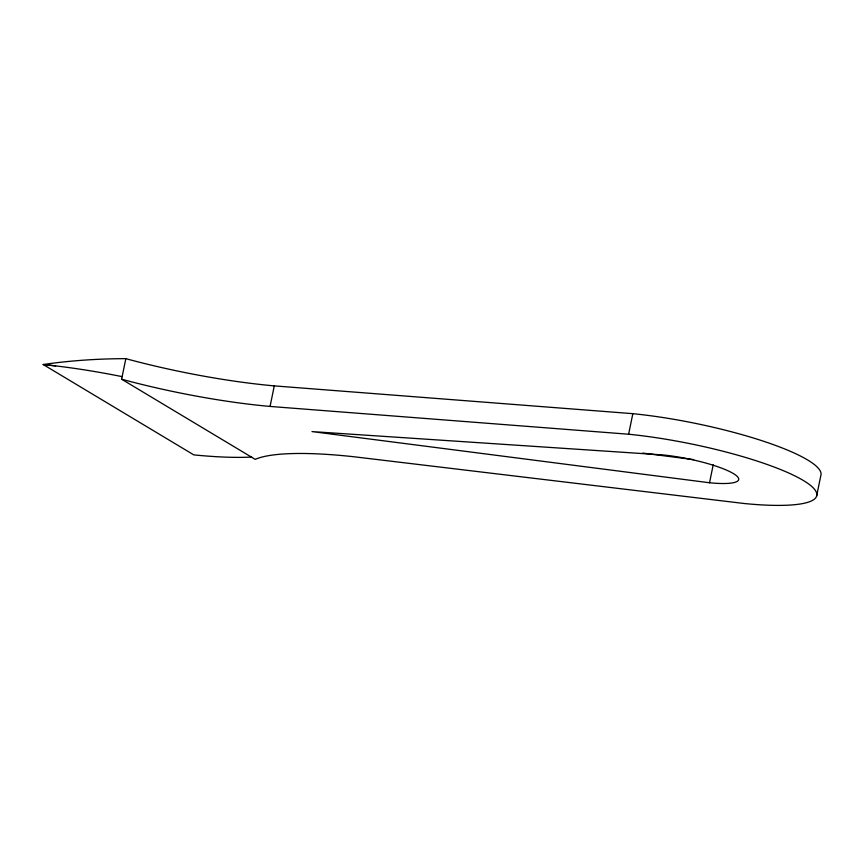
<?xml version="1.0" encoding="UTF-8"?>
<svg xmlns="http://www.w3.org/2000/svg" width="864" height="864" viewBox="0 0 864 864"><rect width="100%" height="100%" fill="white"/><g stroke="black" fill="none" stroke-linecap="round" stroke-linejoin="round"><path stroke-width="1.3" d="M121.619 379.21A183.913 35.089 11.6 0 0 270.065 406.436L628.625 434.225A133.121 25.402 11.6 0 1 803.39 480.514A133.121 25.402 11.6 0 1 744.088 503.496L353.927 456.754A183.913 35.089 11.6 0 0 255.215 459.367L121.619 379.21L125.842 358.668A183.913 35.089 11.6 0 0 274.277 385.884L632.837 413.672A133.121 25.402 11.6 0 1 820.8 475.718L816.577 496.271M270.065 406.436L274.277 385.884M628.625 434.225L632.837 413.672M709.528 482.76A53.417 10.195 11.6 0 0 733.32 473.537A53.417 10.195 11.6 0 0 663.185 454.961L311.99 431.59L709.528 482.76L713.221 464.778M122.148 376.639A173.621 33.124 11.6 0 0 55.631 365.893L43.2 364.532L193.795 454.885A173.621 33.124 11.6 0 0 251.608 457.056M55.631 365.893L43.2 364.532A182.066 53.212 -0.5 0 1 125.842 358.657M642.805 453.082L693.662 459.626"/></g></svg>
